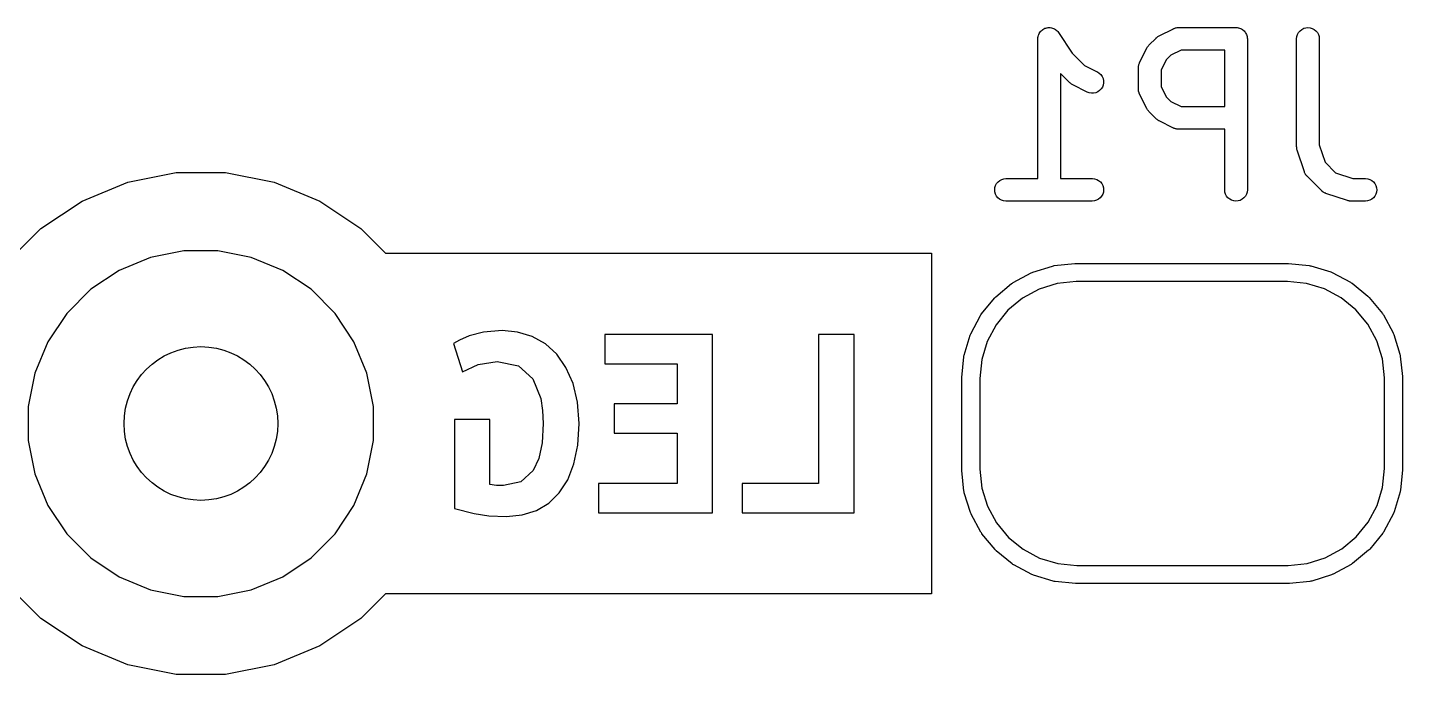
# Model space of a CAD drawing. Extents: x 4.93 to 6.76, y -5.59 to -2.93.
# Drawn here: x 6.3918 to 6.7504, y -4.3961 to -4.2275 of the extents above; entities that cross this region are included whole.
import ezdxf

# ---------------------------------------------------------------- set-up
doc = ezdxf.new("R2010")
doc.units = 0
doc.header["$MEASUREMENT"] = 0
doc.layers.add('BLACK', color=7, linetype='CONTINUOUS')

msp = doc.modelspace()

# ---------------------------------------------------------------- linework, layer by layer
at = {"layer": 'BLACK', "linetype": 'CONTINUOUS'}
for p, q in [((6.65661, -4.22794), (6.65686, -4.22781)), ((6.65686, -4.22781), (6.65712, -4.22767)), ((6.65712, -4.22767), (6.6574, -4.22759)), ((6.65712, -4.22767), (6.65712, -4.22767)), ((6.65712, -4.22767), (6.65712, -4.22767)), ((6.6574, -4.22759), (6.65767, -4.22751)), ((6.65767, -4.22751), (6.65767, -4.22751)), ((6.65767, -4.22751), (6.65768, -4.22751)), ((6.65768, -4.22751), (6.65796, -4.22748)), ((6.65796, -4.22748), (6.65825, -4.22746)), ((6.65825, -4.22746), (6.65825, -4.22746)), ((6.65825, -4.22746), (6.65853, -4.22749)), ((6.65825, -4.22746), (6.65825, -4.22746)), ((6.65853, -4.22749), (6.65882, -4.22752)), ((6.65882, -4.22752), (6.65882, -4.22752)), ((6.65882, -4.22752), (6.65882, -4.22752)), ((6.65882, -4.22752), (6.6591, -4.2276)), ((6.6591, -4.2276), (6.65937, -4.22768)), ((6.65937, -4.22768), (6.65937, -4.22769)), ((6.65937, -4.22769), (6.65937, -4.22769)), ((6.65937, -4.22769), (6.65964, -4.22783)), ((6.65964, -4.22783), (6.65988, -4.22796)), ((6.68691, -4.22964), (6.69066, -4.22777)), ((6.69066, -4.22777), (6.69069, -4.22775)), ((6.69069, -4.22775), (6.69077, -4.22772)), ((6.69077, -4.22772), (6.69085, -4.22768)), ((6.69085, -4.22768), (6.69104, -4.22762)), ((6.69104, -4.22762), (6.69123, -4.22755)), ((6.69123, -4.22755), (6.69132, -4.22754)), ((6.69132, -4.22754), (6.6914, -4.22751)), ((6.6914, -4.22751), (6.6916, -4.22749)), ((6.6916, -4.22749), (6.6918, -4.22746)), ((6.6918, -4.22746), (6.69189, -4.22746)), ((6.69189, -4.22746), (6.69198, -4.22746)), ((6.69198, -4.22746), (6.70697, -4.22746)), ((6.70697, -4.22746), (6.70699, -4.22746)), ((6.70699, -4.22746), (6.70699, -4.22746)), ((6.70699, -4.22746), (6.707, -4.22746)), ((6.707, -4.22746), (6.70702, -4.22746)), ((6.70702, -4.22746), (6.70729, -4.22749)), ((6.70729, -4.22749), (6.70757, -4.22752)), ((6.70757, -4.22752), (6.70758, -4.22752)), ((6.70758, -4.22752), (6.70759, -4.22752)), ((6.70759, -4.22752), (6.70785, -4.2276)), ((6.70785, -4.2276), (6.70812, -4.22769)), ((6.70812, -4.22769), (6.70813, -4.22769)), ((6.70813, -4.22769), (6.70814, -4.22769)), ((6.70814, -4.22769), (6.70838, -4.22783)), ((6.70838, -4.22783), (6.70863, -4.22796)), ((6.7241, -4.22794), (6.72462, -4.22767)), ((6.72462, -4.22767), (6.72517, -4.22751)), ((6.72517, -4.22751), (6.72574, -4.22746)), ((6.72574, -4.22746), (6.72632, -4.22752)), ((6.72632, -4.22752), (6.72687, -4.22769)), ((6.72687, -4.22769), (6.72737, -4.22796)), ((6.65528, -4.23037), (6.65531, -4.23009)), ((6.65528, -4.23041), (6.65528, -4.23037)), ((6.65528, -4.23037), (6.65528, -4.23037)), ((6.65528, -4.23037), (6.65528, -4.23037)), ((6.65528, -4.23037), (6.65528, -4.23037)), ((6.65528, -4.26683), (6.65528, -4.23041)), ((6.65531, -4.23009), (6.65534, -4.2298)), ((6.65534, -4.22979), (6.65544, -4.2295)), ((6.65534, -4.2298), (6.65534, -4.22979)), ((6.65534, -4.2298), (6.65534, -4.2298)), ((6.65544, -4.2295), (6.65551, -4.22925)), ((6.65551, -4.22925), (6.65552, -4.22925)), ((6.65552, -4.22925), (6.65566, -4.22899)), ((6.65552, -4.22925), (6.65552, -4.22925)), ((6.65566, -4.22899), (6.65579, -4.22874)), ((6.65579, -4.22874), (6.65598, -4.22852)), ((6.65579, -4.22874), (6.65579, -4.22874)), ((6.65579, -4.22874), (6.65579, -4.22874)), ((6.65598, -4.22852), (6.65616, -4.2283)), ((6.65616, -4.2283), (6.65638, -4.22812)), ((6.65616, -4.2283), (6.65616, -4.2283)), ((6.65616, -4.2283), (6.65616, -4.2283)), ((6.65638, -4.22812), (6.65661, -4.22794)), ((6.65661, -4.22794), (6.65661, -4.22794)), ((6.65661, -4.22794), (6.65661, -4.22794)), ((6.65988, -4.22796), (6.65988, -4.22796)), ((6.65988, -4.22796), (6.65988, -4.22796)), ((6.65988, -4.22796), (6.6601, -4.22814)), ((6.6601, -4.22814), (6.66032, -4.22832)), ((6.66032, -4.22832), (6.66032, -4.22833)), ((6.66032, -4.22833), (6.66033, -4.22833)), ((6.66033, -4.22833), (6.6605, -4.22854)), ((6.6605, -4.22854), (6.66069, -4.22877)), ((6.66069, -4.22877), (6.66427, -4.23415)), ((6.68426, -4.23207), (6.68614, -4.2302)), ((6.68614, -4.2302), (6.68617, -4.23017)), ((6.68617, -4.23017), (6.6863, -4.23006)), ((6.6863, -4.23006), (6.68642, -4.22995)), ((6.68642, -4.22995), (6.68652, -4.22988)), ((6.68652, -4.22988), (6.68662, -4.22981)), ((6.68662, -4.22981), (6.68677, -4.22973)), ((6.68677, -4.22973), (6.68691, -4.22964)), ((6.70863, -4.22796), (6.70863, -4.22797)), ((6.70863, -4.22797), (6.70864, -4.22797)), ((6.70864, -4.22797), (6.70886, -4.22815)), ((6.70886, -4.22815), (6.70907, -4.22833)), ((6.70907, -4.22833), (6.70908, -4.22834)), ((6.70908, -4.22834), (6.70908, -4.22834)), ((6.70908, -4.22834), (6.70926, -4.22856)), ((6.70926, -4.22856), (6.70943, -4.22877)), ((6.70943, -4.22877), (6.70944, -4.22878)), ((6.70944, -4.22878), (6.70944, -4.22879)), ((6.70944, -4.22879), (6.70957, -4.22904)), ((6.70957, -4.22904), (6.7097, -4.22928)), ((6.7097, -4.22928), (6.70971, -4.22929)), ((6.70971, -4.22929), (6.70971, -4.2293)), ((6.70971, -4.2293), (6.70979, -4.22957)), ((6.70979, -4.22957), (6.70987, -4.22984)), ((6.70987, -4.22984), (6.70987, -4.22985)), ((6.70987, -4.22985), (6.70987, -4.22986)), ((6.70987, -4.22986), (6.7099, -4.23013)), ((6.7099, -4.23013), (6.70993, -4.23041)), ((6.70993, -4.23041), (6.70993, -4.26978)), ((6.72277, -4.23037), (6.72283, -4.22979)), ((6.72277, -4.23041), (6.72277, -4.23037)), ((6.72277, -4.25853), (6.72277, -4.23041)), ((6.72283, -4.22979), (6.72301, -4.22925)), ((6.72301, -4.22925), (6.72329, -4.22874)), ((6.72329, -4.22874), (6.72366, -4.2283)), ((6.72366, -4.2283), (6.7241, -4.22794)), ((6.72737, -4.22796), (6.72782, -4.22833)), ((6.72782, -4.22833), (6.72818, -4.22877)), ((6.72818, -4.22877), (6.72845, -4.22928)), ((6.72845, -4.22928), (6.72862, -4.22984)), ((6.72862, -4.22984), (6.72867, -4.23041)), ((6.72867, -4.23041), (6.72867, -4.25805)), ((6.66427, -4.23415), (6.66748, -4.23736)), ((6.68184, -4.23659), (6.68371, -4.23284)), ((6.68371, -4.23284), (6.68373, -4.2328)), ((6.68373, -4.2328), (6.68382, -4.23266)), ((6.68382, -4.23266), (6.6839, -4.23252)), ((6.6839, -4.23252), (6.68398, -4.23242)), ((6.68398, -4.23242), (6.68404, -4.23232)), ((6.68404, -4.23232), (6.68416, -4.2322)), ((6.68416, -4.2322), (6.68426, -4.23207)), ((6.68998, -4.23471), (6.68878, -4.23591)), ((6.69267, -4.23336), (6.68998, -4.23471)), ((6.70402, -4.23336), (6.69267, -4.23336)), ((6.70402, -4.24808), (6.70402, -4.23336)), ((6.66748, -4.23736), (6.6708, -4.23902)), ((6.68152, -4.23787), (6.68153, -4.23778)), ((6.68152, -4.23791), (6.68152, -4.23787)), ((6.68152, -4.24353), (6.68152, -4.23791)), ((6.68153, -4.23769), (6.68157, -4.23749)), ((6.68153, -4.23778), (6.68153, -4.23769)), ((6.68157, -4.23749), (6.68159, -4.23729)), ((6.68159, -4.23729), (6.68161, -4.23721)), ((6.68161, -4.23721), (6.68163, -4.23713)), ((6.68163, -4.23713), (6.6817, -4.23694)), ((6.6817, -4.23694), (6.68176, -4.23674)), ((6.68176, -4.23674), (6.6818, -4.23667)), ((6.6818, -4.23667), (6.68184, -4.23659)), ((6.68878, -4.23591), (6.68743, -4.2386)), ((6.68743, -4.2386), (6.68743, -4.24283)), ((6.66364, -4.24187), (6.66118, -4.23941)), ((6.66118, -4.23941), (6.66118, -4.26683)), ((6.66377, -4.24198), (6.66364, -4.24187)), ((6.66389, -4.24209), (6.66377, -4.24198)), ((6.66399, -4.24216), (6.66389, -4.24209)), ((6.66409, -4.24224), (6.66399, -4.24216)), ((6.6708, -4.23902), (6.67084, -4.23903)), ((6.67084, -4.23903), (6.67132, -4.23935)), ((6.67132, -4.23935), (6.67173, -4.23975)), ((6.67173, -4.23975), (6.67206, -4.24022)), ((6.67206, -4.24022), (6.67229, -4.24075)), ((6.67229, -4.24075), (6.67241, -4.24132)), ((6.67242, -4.24189), (6.67232, -4.24246)), ((6.67241, -4.24132), (6.67242, -4.24189)), ((6.66423, -4.24231), (6.66409, -4.24224)), ((6.66437, -4.2424), (6.66423, -4.24231)), ((6.66441, -4.24242), (6.66437, -4.2424)), ((6.66816, -4.2443), (6.66441, -4.24242)), ((6.6687, -4.2445), (6.66816, -4.2443)), ((6.66926, -4.2446), (6.6687, -4.2445)), ((6.66984, -4.24459), (6.66926, -4.2446)), ((6.6704, -4.24446), (6.66984, -4.24459)), ((6.67093, -4.24423), (6.6704, -4.24446)), ((6.6714, -4.2439), (6.67093, -4.24423)), ((6.6718, -4.24348), (6.6714, -4.2439)), ((6.67211, -4.243), (6.6718, -4.24348)), ((6.67232, -4.24246), (6.67211, -4.243)), ((6.68153, -4.24362), (6.68152, -4.24353)), ((6.68153, -4.24371), (6.68153, -4.24362)), ((6.68156, -4.2439), (6.68153, -4.24371)), ((6.68158, -4.24411), (6.68156, -4.2439)), ((6.68161, -4.24419), (6.68158, -4.24411)), ((6.68162, -4.24427), (6.68161, -4.24419)), ((6.68169, -4.24446), (6.68162, -4.24427)), ((6.68175, -4.24466), (6.68169, -4.24446)), ((6.68179, -4.24473), (6.68175, -4.24466)), ((6.68182, -4.24482), (6.68179, -4.24473)), ((6.68184, -4.24485), (6.68182, -4.24482)), ((6.68371, -4.2486), (6.68184, -4.24485)), ((6.68743, -4.24283), (6.68878, -4.24553)), ((6.68878, -4.24553), (6.68998, -4.24673)), ((6.6838, -4.24874), (6.68371, -4.2486)), ((6.68388, -4.24889), (6.6838, -4.24874)), ((6.68395, -4.24899), (6.68388, -4.24889)), ((6.68402, -4.24909), (6.68395, -4.24899)), ((6.68413, -4.24921), (6.68402, -4.24909)), ((6.68423, -4.24934), (6.68413, -4.24921)), ((6.68426, -4.24937), (6.68423, -4.24934)), ((6.68614, -4.25124), (6.68426, -4.24937)), ((6.68998, -4.24673), (6.69267, -4.24808)), ((6.69267, -4.24808), (6.70402, -4.24808)), ((6.68627, -4.25135), (6.68614, -4.25124)), ((6.68639, -4.25147), (6.68627, -4.25135)), ((6.68649, -4.25153), (6.68639, -4.25147)), ((6.68658, -4.25161), (6.68649, -4.25153)), ((6.68673, -4.25169), (6.68658, -4.25161)), ((6.68687, -4.25178), (6.68673, -4.25169)), ((6.68691, -4.2518), (6.68687, -4.25178)), ((6.69066, -4.25367), (6.68691, -4.2518)), ((6.69074, -4.2537), (6.69066, -4.25367)), ((6.69081, -4.25375), (6.69074, -4.2537)), ((6.691, -4.25381), (6.69081, -4.25375)), ((6.69119, -4.25388), (6.691, -4.25381)), ((6.69128, -4.25389), (6.69119, -4.25388)), ((6.69136, -4.25392), (6.69128, -4.25389)), ((6.69156, -4.25394), (6.69136, -4.25392)), ((6.69176, -4.25398), (6.69156, -4.25394)), ((6.69185, -4.25397), (6.69176, -4.25398)), ((6.69193, -4.25398), (6.69185, -4.25397)), ((6.69198, -4.25398), (6.69193, -4.25398)), ((6.70402, -4.25398), (6.69198, -4.25398)), ((6.70402, -4.26978), (6.70402, -4.25398)), ((6.72279, -4.2587), (6.72277, -4.25853)), ((6.72279, -4.25886), (6.72279, -4.2587)), ((6.72281, -4.25898), (6.72279, -4.25886)), ((6.72283, -4.2591), (6.72281, -4.25898)), ((6.72287, -4.25926), (6.72283, -4.2591)), ((6.72291, -4.25942), (6.72287, -4.25926)), ((6.72292, -4.25946), (6.72291, -4.25942)), ((6.7248, -4.26509), (6.72292, -4.25946)), ((6.72867, -4.25805), (6.73018, -4.26256)), ((6.73018, -4.26256), (6.73294, -4.26532)), ((6.41792, -4.26779), (6.43056, -4.26528)), ((6.43056, -4.26528), (6.44345, -4.26528)), ((6.44345, -4.26528), (6.45609, -4.26779)), ((6.6449, -4.26768), (6.64535, -4.26732)), ((6.64535, -4.26732), (6.64586, -4.26705)), ((6.64586, -4.26705), (6.64641, -4.26688)), ((6.64641, -4.26688), (6.64698, -4.26683)), ((6.64698, -4.26683), (6.65528, -4.26683)), ((6.66118, -4.26683), (6.66948, -4.26683)), ((6.66948, -4.26683), (6.66952, -4.26683)), ((6.66952, -4.26683), (6.67009, -4.26689)), ((6.67009, -4.26689), (6.67064, -4.26706)), ((6.67064, -4.26706), (6.67115, -4.26734)), ((6.67115, -4.26734), (6.67159, -4.26771)), ((6.72483, -4.26517), (6.7248, -4.26509)), ((6.72485, -4.26525), (6.72483, -4.26517)), ((6.72495, -4.26543), (6.72485, -4.26525)), ((6.72503, -4.26561), (6.72495, -4.26543)), ((6.72508, -4.26569), (6.72503, -4.26561)), ((6.72512, -4.26576), (6.72508, -4.26569)), ((6.72525, -4.26592), (6.72512, -4.26576)), ((6.72536, -4.26609), (6.72525, -4.26592)), ((6.72543, -4.26614), (6.72536, -4.26609)), ((6.72548, -4.26621), (6.72543, -4.26614)), ((6.72551, -4.26624), (6.72548, -4.26621)), ((6.72926, -4.26999), (6.72551, -4.26624)), ((6.73294, -4.26532), (6.73745, -4.26683)), ((6.73745, -4.26683), (6.74072, -4.26683)), ((6.74072, -4.26683), (6.74076, -4.26683)), ((6.74076, -4.26683), (6.74133, -4.26689)), ((6.74133, -4.26689), (6.74188, -4.26706)), ((6.74188, -4.26706), (6.74239, -4.26734)), ((6.74239, -4.26734), (6.74283, -4.26771)), ((6.40601, -4.27272), (6.41792, -4.26779)), ((6.45609, -4.26779), (6.468, -4.27272)), ((6.64403, -4.26976), (6.64409, -4.26919)), ((6.64408, -4.27033), (6.64403, -4.26976)), ((6.64424, -4.27088), (6.64408, -4.27033)), ((6.64409, -4.26919), (6.64426, -4.26863)), ((6.64451, -4.2714), (6.64424, -4.27088)), ((6.64426, -4.26863), (6.64453, -4.26813)), ((6.64453, -4.26813), (6.6449, -4.26768)), ((6.67159, -4.26771), (6.67195, -4.26816)), ((6.6722, -4.27092), (6.67193, -4.27143)), ((6.67195, -4.26816), (6.67222, -4.26867)), ((6.67237, -4.27037), (6.6722, -4.27092)), ((6.67222, -4.26867), (6.67238, -4.26923)), ((6.67243, -4.2698), (6.67237, -4.27037)), ((6.67238, -4.26923), (6.67243, -4.2698)), ((6.70408, -4.27035), (6.70402, -4.26978)), ((6.70424, -4.2709), (6.70408, -4.27035)), ((6.70451, -4.27141), (6.70424, -4.2709)), ((6.70986, -4.27039), (6.70969, -4.27094)), ((6.70993, -4.26982), (6.70986, -4.27039)), ((6.70993, -4.26978), (6.70993, -4.26982)), ((6.72933, -4.27005), (6.72926, -4.26999)), ((6.72938, -4.27011), (6.72933, -4.27005)), ((6.72955, -4.27023), (6.72938, -4.27011)), ((6.7297, -4.27036), (6.72955, -4.27023)), ((6.72978, -4.2704), (6.7297, -4.27036)), ((6.72985, -4.27045), (6.72978, -4.2704)), ((6.73003, -4.27053), (6.72985, -4.27045)), ((6.73021, -4.27063), (6.73003, -4.27053)), ((6.73029, -4.27066), (6.73021, -4.27063)), ((6.73037, -4.27069), (6.73029, -4.27066)), ((6.73041, -4.27071), (6.73037, -4.27069)), ((6.73604, -4.27258), (6.73041, -4.27071)), ((6.74283, -4.26771), (6.74319, -4.26816)), ((6.74344, -4.27092), (6.74317, -4.27143)), ((6.74319, -4.26816), (6.74346, -4.26867)), ((6.74361, -4.27037), (6.74344, -4.27092)), ((6.74346, -4.26867), (6.74362, -4.26923)), ((6.74367, -4.2698), (6.74361, -4.27037)), ((6.74362, -4.26923), (6.74367, -4.2698)), ((6.3953, -4.27988), (6.40601, -4.27272)), ((6.468, -4.27272), (6.47872, -4.27988)), ((6.64487, -4.27184), (6.64451, -4.2714)), ((6.64531, -4.27222), (6.64487, -4.27184)), ((6.64582, -4.27249), (6.64531, -4.27222)), ((6.64637, -4.27267), (6.64582, -4.27249)), ((6.64694, -4.27273), (6.64637, -4.27267)), ((6.64698, -4.27273), (6.64694, -4.27273)), ((6.66948, -4.27273), (6.64698, -4.27273)), ((6.67005, -4.27268), (6.66948, -4.27273)), ((6.6706, -4.27251), (6.67005, -4.27268)), ((6.67111, -4.27224), (6.6706, -4.27251)), ((6.67156, -4.27187), (6.67111, -4.27224)), ((6.67193, -4.27143), (6.67156, -4.27187)), ((6.70488, -4.27186), (6.70451, -4.27141)), ((6.70532, -4.27223), (6.70488, -4.27186)), ((6.70583, -4.2725), (6.70532, -4.27223)), ((6.70638, -4.27267), (6.70583, -4.2725)), ((6.70695, -4.27273), (6.70638, -4.27267)), ((6.70753, -4.27268), (6.70695, -4.27273)), ((6.70808, -4.27252), (6.70753, -4.27268)), ((6.70859, -4.27225), (6.70808, -4.27252)), ((6.70904, -4.27189), (6.70859, -4.27225)), ((6.70941, -4.27145), (6.70904, -4.27189)), ((6.70969, -4.27094), (6.70941, -4.27145)), ((6.7362, -4.27262), (6.73604, -4.27258)), ((6.73636, -4.27267), (6.7362, -4.27262)), ((6.73648, -4.27268), (6.73636, -4.27267)), ((6.7366, -4.27271), (6.73648, -4.27268)), ((6.73676, -4.27271), (6.7366, -4.27271)), ((6.73693, -4.27273), (6.73676, -4.27271)), ((6.73697, -4.27273), (6.73693, -4.27273)), ((6.74072, -4.27273), (6.73697, -4.27273)), ((6.74129, -4.27268), (6.74072, -4.27273)), ((6.74185, -4.27251), (6.74129, -4.27268)), ((6.74235, -4.27224), (6.74185, -4.27251)), ((6.7428, -4.27187), (6.74235, -4.27224)), ((6.74317, -4.27143), (6.7428, -4.27187)), ((6.38618, -4.289), (6.3953, -4.27988)), ((6.47872, -4.27988), (6.48513, -4.2863)), ((6.42387, -4.28738), (6.41567, -4.29078)), ((6.43257, -4.28565), (6.42387, -4.28738)), ((6.44145, -4.28565), (6.43257, -4.28565)), ((6.45015, -4.28738), (6.44145, -4.28565)), ((6.45835, -4.29078), (6.45015, -4.28738)), ((6.48513, -4.2863), (6.62754, -4.2863)), ((6.62754, -4.2863), (6.62754, -4.37512)), ((6.41567, -4.29078), (6.40829, -4.29571)), ((6.46573, -4.29571), (6.45835, -4.29078)), ((6.64882, -4.29397), (6.65355, -4.29141)), ((6.65355, -4.29141), (6.65358, -4.2914)), ((6.65358, -4.2914), (6.65378, -4.29132)), ((6.65378, -4.29132), (6.65398, -4.29124)), ((6.65398, -4.29124), (6.65911, -4.28964)), ((6.65911, -4.28964), (6.65915, -4.28964)), ((6.65915, -4.28964), (6.65936, -4.28959)), ((6.65936, -4.28959), (6.65957, -4.28955)), ((6.65957, -4.28955), (6.66491, -4.28899)), ((6.66491, -4.28899), (6.66495, -4.28899)), ((6.66495, -4.28899), (6.66505, -4.28899)), ((6.66505, -4.28899), (6.66515, -4.28898)), ((6.66515, -4.28898), (6.66523, -4.28898)), ((6.66523, -4.28898), (6.66524, -4.28898)), ((6.66524, -4.28898), (6.72059, -4.28898)), ((6.72059, -4.28898), (6.7207, -4.28899)), ((6.7207, -4.28899), (6.7207, -4.28899)), ((6.7207, -4.28899), (6.72606, -4.28951)), ((6.72606, -4.28951), (6.72609, -4.28952)), ((6.72609, -4.28952), (6.7263, -4.28956)), ((6.7263, -4.28956), (6.72651, -4.2896)), ((6.72651, -4.2896), (6.73166, -4.29116)), ((6.73166, -4.29116), (6.73169, -4.29117)), ((6.73169, -4.29117), (6.73189, -4.29125)), ((6.73189, -4.29125), (6.73208, -4.29133)), ((6.73208, -4.29133), (6.73683, -4.29386)), ((6.40829, -4.29571), (6.40201, -4.30199)), ((6.47201, -4.30199), (6.46573, -4.29571)), ((6.64429, -4.29766), (6.64844, -4.29423)), ((6.64844, -4.29423), (6.64846, -4.29421)), ((6.64846, -4.29421), (6.64864, -4.29409)), ((6.64864, -4.29409), (6.64882, -4.29397)), ((6.65559, -4.29568), (6.65127, -4.29802)), ((6.66029, -4.29423), (6.65559, -4.29568)), ((6.66529, -4.2937), (6.66029, -4.29423)), ((6.66536, -4.2937), (6.66529, -4.2937)), ((6.72036, -4.2937), (6.66536, -4.2937)), ((6.72536, -4.29419), (6.72036, -4.2937)), ((6.73007, -4.29561), (6.72536, -4.29419)), ((6.73441, -4.29792), (6.73007, -4.29561)), ((6.73683, -4.29386), (6.73686, -4.29387)), ((6.73686, -4.29387), (6.73704, -4.29399)), ((6.73704, -4.29399), (6.73722, -4.29411)), ((6.73722, -4.29411), (6.74138, -4.29751)), ((6.64057, -4.30215), (6.64397, -4.29799)), ((6.64397, -4.29799), (6.64399, -4.29796)), ((6.64399, -4.29796), (6.64414, -4.29781)), ((6.64414, -4.29781), (6.64429, -4.29766)), ((6.65127, -4.29802), (6.64748, -4.30115)), ((6.73822, -4.30103), (6.73441, -4.29792)), ((6.74138, -4.29751), (6.74141, -4.29753)), ((6.74141, -4.29753), (6.74156, -4.29769)), ((6.74156, -4.29769), (6.74171, -4.29784)), ((6.74171, -4.29784), (6.74514, -4.30198)), ((6.40201, -4.30199), (6.39708, -4.30937)), ((6.47694, -4.30937), (6.47201, -4.30199)), ((6.63779, -4.30729), (6.64031, -4.30254)), ((6.64031, -4.30254), (6.64033, -4.30251)), ((6.64033, -4.30251), (6.64045, -4.30233)), ((6.64045, -4.30233), (6.64057, -4.30215)), ((6.64748, -4.30115), (6.64438, -4.30496)), ((6.74135, -4.30481), (6.73822, -4.30103)), ((6.74514, -4.30198), (6.74516, -4.30201)), ((6.74516, -4.30201), (6.74528, -4.30218)), ((6.74528, -4.30218), (6.7454, -4.30236)), ((6.7454, -4.30236), (6.74796, -4.30709)), ((6.51556, -4.30648), (6.51072, -4.3069)), ((6.51962, -4.30687), (6.51556, -4.30648)), ((6.64438, -4.30496), (6.64207, -4.3093)), ((6.74369, -4.30914), (6.74135, -4.30481)), ((6.39708, -4.30937), (6.39368, -4.31757)), ((6.48033, -4.31757), (6.47694, -4.30937)), ((6.50442, -4.30896), (6.50288, -4.30986)), ((6.50288, -4.30986), (6.50528, -4.31721)), ((6.50701, -4.30783), (6.50442, -4.30896)), ((6.51072, -4.3069), (6.50701, -4.30783)), ((6.52343, -4.30802), (6.51962, -4.30687)), ((6.52686, -4.30994), (6.52343, -4.30802)), ((6.52981, -4.31263), (6.52686, -4.30994)), ((6.54233, -4.30753), (6.54233, -4.31518)), ((6.57046, -4.30753), (6.54233, -4.30753)), ((6.57046, -4.35396), (6.57046, -4.30753)), ((6.60736, -4.30753), (6.59806, -4.30753)), ((6.59806, -4.30753), (6.59806, -4.34631)), ((6.60736, -4.35396), (6.60736, -4.30753)), ((6.63606, -4.31286), (6.63761, -4.30771)), ((6.63761, -4.30771), (6.63762, -4.30768)), ((6.63762, -4.30768), (6.63771, -4.30748)), ((6.63771, -4.30748), (6.63779, -4.30729)), ((6.64207, -4.3093), (6.64065, -4.31401)), ((6.74514, -4.31383), (6.74369, -4.30914)), ((6.74796, -4.30709), (6.74797, -4.30712)), ((6.74797, -4.30712), (6.74805, -4.30732)), ((6.74805, -4.30732), (6.74813, -4.30752)), ((6.74813, -4.30752), (6.74973, -4.31266)), ((6.53222, -4.31607), (6.52981, -4.31263)), ((6.63544, -4.31867), (6.63597, -4.31331)), ((6.63597, -4.31328), (6.63602, -4.31307)), ((6.63597, -4.31331), (6.63597, -4.31328)), ((6.63602, -4.31307), (6.63606, -4.31286)), ((6.74567, -4.31883), (6.74514, -4.31383)), ((6.74973, -4.31266), (6.74973, -4.31269)), ((6.74973, -4.31269), (6.74978, -4.3129)), ((6.74978, -4.3129), (6.74982, -4.31311)), ((6.74982, -4.31311), (6.75038, -4.31846)), ((6.50528, -4.31721), (6.50933, -4.31533)), ((6.50933, -4.31533), (6.51428, -4.31451)), ((6.51428, -4.31451), (6.51983, -4.31571)), ((6.51983, -4.31571), (6.52354, -4.31905)), ((6.53408, -4.32025), (6.53222, -4.31607)), ((6.54233, -4.31518), (6.56123, -4.31518)), ((6.56123, -4.31518), (6.56123, -4.32561)), ((6.64065, -4.31401), (6.64016, -4.31901)), ((6.39368, -4.31757), (6.39195, -4.32627)), ((6.48207, -4.32627), (6.48033, -4.31757)), ((6.52354, -4.31905), (6.52564, -4.32415)), ((6.53526, -4.32513), (6.53408, -4.32025)), ((6.63543, -4.31878), (6.63544, -4.31867)), ((6.63543, -4.34251), (6.63543, -4.31878)), ((6.63544, -4.31867), (6.63544, -4.31867)), ((6.64016, -4.31901), (6.64016, -4.34251)), ((6.74567, -4.31891), (6.74567, -4.31883)), ((6.74567, -4.3424), (6.74567, -4.31891)), ((6.74567, -4.31891), (6.74567, -4.31891)), ((6.75038, -4.31846), (6.75038, -4.31849)), ((6.75038, -4.31849), (6.75038, -4.31859)), ((6.75038, -4.31859), (6.75039, -4.3187)), ((6.75039, -4.3187), (6.75039, -4.31878)), ((6.75039, -4.31878), (6.75039, -4.31878)), ((6.75039, -4.31878), (6.75039, -4.34264)), ((6.52564, -4.32415), (6.52612, -4.32727)), ((6.39195, -4.32627), (6.39195, -4.33515)), ((6.48207, -4.33515), (6.48207, -4.32627)), ((6.52612, -4.32727), (6.52628, -4.33071)), ((6.53566, -4.33071), (6.53526, -4.32513)), ((6.56123, -4.32561), (6.54481, -4.32561)), ((6.54481, -4.32561), (6.54481, -4.33326)), ((6.51233, -4.32966), (6.50311, -4.32966)), ((6.50311, -4.32966), (6.50311, -4.35283)), ((6.51233, -4.34661), (6.51233, -4.32966)), ((6.52628, -4.33071), (6.52599, -4.33577)), ((6.53532, -4.33634), (6.53566, -4.33071)), ((6.39195, -4.33515), (6.39368, -4.34385)), ((6.48033, -4.34385), (6.48207, -4.33515)), ((6.54481, -4.33326), (6.56123, -4.33326)), ((6.56123, -4.33326), (6.56123, -4.34631)), ((6.52599, -4.33577), (6.52511, -4.33986)), ((6.53431, -4.34125), (6.53532, -4.33634)), ((6.52511, -4.33986), (6.52366, -4.34297)), ((6.53267, -4.34541), (6.53431, -4.34125)), ((6.63543, -4.34253), (6.63543, -4.34251)), ((6.63543, -4.34254), (6.63543, -4.34253)), ((6.63543, -4.34264), (6.63543, -4.34254)), ((6.63543, -4.34272), (6.63543, -4.34264)), ((6.63543, -4.34264), (6.63543, -4.34264)), ((6.64016, -4.34251), (6.64016, -4.34258)), ((6.64016, -4.34258), (6.64068, -4.34758)), ((6.74518, -4.34741), (6.74567, -4.3424)), ((6.75039, -4.34264), (6.75038, -4.34275)), ((6.39368, -4.34385), (6.39708, -4.35205)), ((6.47694, -4.35205), (6.48033, -4.34385)), ((6.52041, -4.34592), (6.51593, -4.34691)), ((6.52366, -4.34297), (6.52041, -4.34592)), ((6.53048, -4.34882), (6.53267, -4.34541)), ((6.63544, -4.34282), (6.63543, -4.34272)), ((6.63544, -4.34293), (6.63544, -4.34282)), ((6.63545, -4.34296), (6.63544, -4.34293)), ((6.63601, -4.34831), (6.63545, -4.34296)), ((6.75038, -4.34275), (6.74986, -4.3481)), ((6.75038, -4.34275), (6.75038, -4.34275)), ((6.51413, -4.34683), (6.51233, -4.34661)), ((6.51593, -4.34691), (6.51413, -4.34683)), ((6.52775, -4.35148), (6.53048, -4.34882)), ((6.56123, -4.34631), (6.54068, -4.34631)), ((6.54068, -4.34631), (6.54068, -4.35396)), ((6.59806, -4.34631), (6.57818, -4.34631)), ((6.57818, -4.34631), (6.57818, -4.35396)), ((6.63605, -4.34852), (6.63601, -4.34831)), ((6.63609, -4.34873), (6.63605, -4.34852)), ((6.6361, -4.34876), (6.63609, -4.34873)), ((6.63769, -4.3539), (6.6361, -4.34876)), ((6.64068, -4.34758), (6.64214, -4.35228)), ((6.74376, -4.35212), (6.74518, -4.34741)), ((6.74977, -4.34856), (6.74821, -4.3537)), ((6.74981, -4.34835), (6.74977, -4.34856)), ((6.74985, -4.34814), (6.74981, -4.34835)), ((6.74986, -4.3481), (6.74985, -4.34814)), ((6.39708, -4.35205), (6.40201, -4.35943)), ((6.47201, -4.35943), (6.47694, -4.35205)), ((6.50311, -4.35283), (6.50824, -4.35418)), ((6.52081, -4.35455), (6.52452, -4.3534)), ((6.52452, -4.3534), (6.52775, -4.35148)), ((6.64214, -4.35228), (6.64447, -4.3566)), ((6.74145, -4.35646), (6.74376, -4.35212)), ((6.50824, -4.35418), (6.5121, -4.35475)), ((6.5121, -4.35475), (6.51668, -4.35493)), ((6.51668, -4.35493), (6.52081, -4.35455)), ((6.54068, -4.35396), (6.57046, -4.35396)), ((6.57818, -4.35396), (6.60736, -4.35396)), ((6.63778, -4.3541), (6.63769, -4.3539)), ((6.63786, -4.35429), (6.63778, -4.3541)), ((6.63787, -4.35432), (6.63786, -4.35429)), ((6.64043, -4.35905), (6.63787, -4.35432)), ((6.64447, -4.3566), (6.64761, -4.36039)), ((6.73834, -4.36027), (6.74145, -4.35646)), ((6.74804, -4.35413), (6.74551, -4.35888)), ((6.74812, -4.35393), (6.74804, -4.35413)), ((6.7482, -4.35374), (6.74812, -4.35393)), ((6.74821, -4.3537), (6.7482, -4.35374)), ((6.40201, -4.35943), (6.40829, -4.36571)), ((6.46573, -4.36571), (6.47201, -4.35943)), ((6.64055, -4.35923), (6.64043, -4.35905)), ((6.64067, -4.35941), (6.64055, -4.35923)), ((6.64069, -4.35944), (6.64067, -4.35941)), ((6.64412, -4.36358), (6.64069, -4.35944)), ((6.64761, -4.36039), (6.65142, -4.3635)), ((6.73456, -4.3634), (6.73834, -4.36027)), ((6.74526, -4.35926), (6.74186, -4.36343)), ((6.74538, -4.35908), (6.74526, -4.35926)), ((6.7455, -4.35891), (6.74538, -4.35908)), ((6.74551, -4.35888), (6.7455, -4.35891)), ((6.64427, -4.36373), (6.64412, -4.36358)), ((6.64442, -4.36388), (6.64427, -4.36373)), ((6.64444, -4.36391), (6.64442, -4.36388)), ((6.64861, -4.3673), (6.64444, -4.36391)), ((6.65142, -4.3635), (6.65576, -4.3658)), ((6.73023, -4.36574), (6.73456, -4.3634)), ((6.74153, -4.36376), (6.73739, -4.36719)), ((6.74168, -4.36361), (6.74153, -4.36376)), ((6.74184, -4.36346), (6.74168, -4.36361)), ((6.74186, -4.36343), (6.74184, -4.36346)), ((6.40829, -4.36571), (6.41567, -4.37064)), ((6.45835, -4.37064), (6.46573, -4.36571)), ((6.64879, -4.36742), (6.64861, -4.3673)), ((6.64897, -4.36754), (6.64879, -4.36742)), ((6.64899, -4.36756), (6.64897, -4.36754)), ((6.65374, -4.37008), (6.64899, -4.36756)), ((6.65576, -4.3658), (6.66046, -4.36723)), ((6.66046, -4.36723), (6.66547, -4.36772)), ((6.66547, -4.36772), (6.72046, -4.36772)), ((6.72046, -4.36772), (6.72054, -4.36772)), ((6.72054, -4.36772), (6.72554, -4.36719)), ((6.72554, -4.36719), (6.73023, -4.36574)), ((6.73701, -4.36745), (6.73228, -4.37)), ((6.73718, -4.36732), (6.73701, -4.36745)), ((6.73736, -4.36721), (6.73718, -4.36732)), ((6.73739, -4.36719), (6.73736, -4.36721)), ((6.41567, -4.37064), (6.42387, -4.37403)), ((6.45015, -4.37403), (6.45835, -4.37064)), ((6.65394, -4.37017), (6.65374, -4.37008)), ((6.65414, -4.37025), (6.65394, -4.37017)), ((6.65417, -4.37026), (6.65414, -4.37025)), ((6.65932, -4.37182), (6.65417, -4.37026)), ((6.73185, -4.37018), (6.72671, -4.37177)), ((6.73205, -4.3701), (6.73185, -4.37018)), ((6.73225, -4.37002), (6.73205, -4.3701)), ((6.73228, -4.37), (6.73225, -4.37002)), ((6.3953, -4.38153), (6.38618, -4.37242)), ((6.42387, -4.37403), (6.43257, -4.37577)), ((6.44145, -4.37577), (6.45015, -4.37403)), ((6.65953, -4.37186), (6.65932, -4.37182)), ((6.65974, -4.3719), (6.65953, -4.37186)), ((6.65977, -4.3719), (6.65974, -4.3719)), ((6.66512, -4.37243), (6.65977, -4.3719)), ((6.66512, -4.37243), (6.66512, -4.37243)), ((6.66524, -4.37244), (6.66512, -4.37243)), ((6.72059, -4.37244), (6.66524, -4.37244)), ((6.72067, -4.37244), (6.72059, -4.37244)), ((6.72059, -4.37244), (6.72059, -4.37244)), ((6.72078, -4.37243), (6.72067, -4.37244)), ((6.72088, -4.37243), (6.72078, -4.37243)), ((6.72091, -4.37243), (6.72088, -4.37243)), ((6.72626, -4.37187), (6.72091, -4.37243)), ((6.72647, -4.37182), (6.72626, -4.37187)), ((6.72668, -4.37178), (6.72647, -4.37182)), ((6.72671, -4.37177), (6.72668, -4.37178)), ((6.43257, -4.37577), (6.44145, -4.37577)), ((6.48513, -4.37512), (6.47872, -4.38153)), ((6.62754, -4.37512), (6.48513, -4.37512)), ((6.40601, -4.38869), (6.3953, -4.38153)), ((6.47872, -4.38153), (6.468, -4.38869)), ((6.41792, -4.39363), (6.40601, -4.38869)), ((6.468, -4.38869), (6.45609, -4.39363)), ((6.43056, -4.39614), (6.41792, -4.39363)), ((6.44345, -4.39614), (6.43056, -4.39614)), ((6.45609, -4.39363), (6.44345, -4.39614))]:
    msp.add_line(p, q, dxfattribs=at)
at = {"layer": 'BLACK'}
msp.add_circle((6.43701, -4.33071), 0.02004, dxfattribs=at)

doc.saveas('drawing.dxf')
